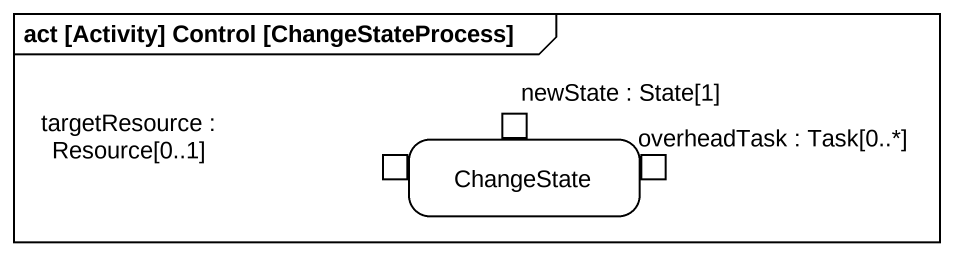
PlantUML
@startuml
mainframe act [Activity] Control [ChangeStateProcess]
hide empty description
state ChangeState #FFFFFF {
  state "targetResource : Resource[0..1]" as targetResource_Resource_0_1 <<inputPin>>
  state "newState : State[1]" as newState_State_1 <<inputPin>>
  state "overheadTask : Task[0..*]" as overheadTask_Task_0 <<outputPin>>
}
@enduml
